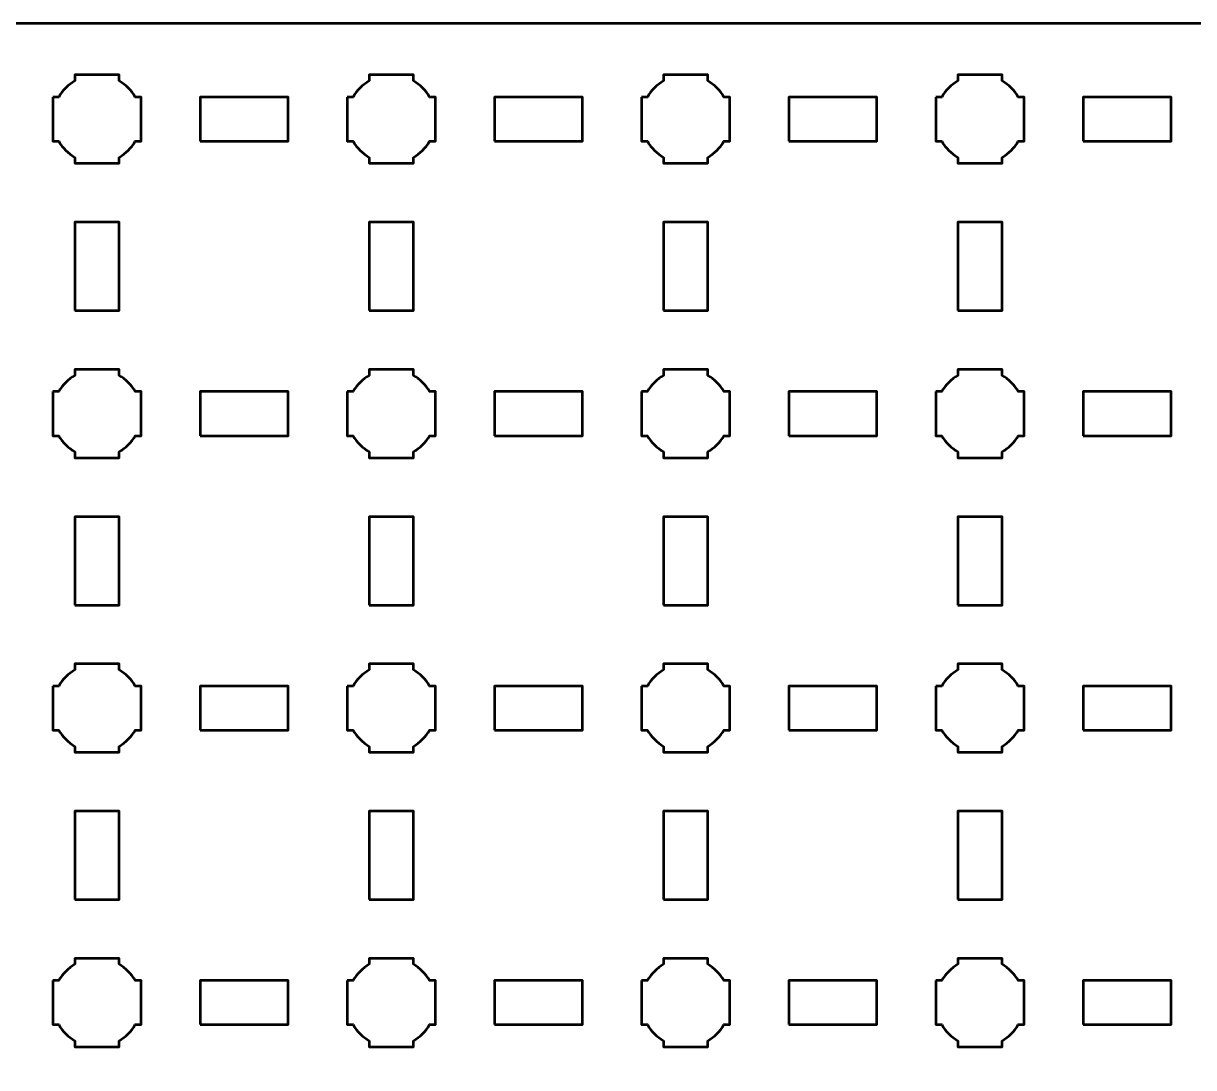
# Model space of a CAD drawing. Header units: centimetres. Extents: x -40.1 to 19.1, y -44.5 to 14.8.
# Drawn here: x 4 to 11.95, y 7.71 to 14.8 of the extents above; entities that cross this region are included whole.
import ezdxf

# ---------------------------------------------------------------- set-up
doc = ezdxf.new("R2010")
doc.units = ezdxf.units.CM
doc.header["$MEASUREMENT"] = 0
doc.layers.add('Layer 1', color=7, linetype='Continuous')

msp = doc.modelspace()

# ---------------------------------------------------------------- linework, layer by layer
at = {"layer": 'Layer 1', "lineweight": 53}
for points in [[(5.2, 14), (5.8, 14), (5.8, 14.3), (5.2, 14.3), (5.2, 14)], [(7.2, 14), (7.8, 14), (7.8, 14.3), (7.2, 14.3), (7.2, 14)], [(9.2, 14), (9.8, 14), (9.8, 14.3), (9.2, 14.3), (9.2, 14)], [(11.2, 14), (11.8, 14), (11.8, 14.3), (11.2, 14.3), (11.2, 14)], [(4.35, 12.85), (4.65, 12.85), (4.65, 13.45), (4.35, 13.45), (4.35, 12.85)], [(6.35, 12.85), (6.65, 12.85), (6.65, 13.45), (6.35, 13.45), (6.35, 12.85)], [(8.35, 12.85), (8.65, 12.85), (8.65, 13.45), (8.35, 13.45), (8.35, 12.85)], [(10.35, 12.85), (10.65, 12.85), (10.65, 13.45), (10.35, 13.45), (10.35, 12.85)], [(5.2, 12), (5.8, 12), (5.8, 12.3), (5.2, 12.3), (5.2, 12)], [(7.2, 12), (7.8, 12), (7.8, 12.3), (7.2, 12.3), (7.2, 12)], [(9.2, 12), (9.8, 12), (9.8, 12.3), (9.2, 12.3), (9.2, 12)], [(11.2, 12), (11.8, 12), (11.8, 12.3), (11.2, 12.3), (11.2, 12)], [(4.35, 10.85), (4.65, 10.85), (4.65, 11.45), (4.35, 11.45), (4.35, 10.85)], [(6.35, 10.85), (6.65, 10.85), (6.65, 11.45), (6.35, 11.45), (6.35, 10.85)], [(8.35, 10.85), (8.65, 10.85), (8.65, 11.45), (8.35, 11.45), (8.35, 10.85)], [(10.35, 10.85), (10.65, 10.85), (10.65, 11.45), (10.35, 11.45), (10.35, 10.85)], [(5.2, 10), (5.8, 10), (5.8, 10.3), (5.2, 10.3), (5.2, 10)], [(7.2, 10), (7.8, 10), (7.8, 10.3), (7.2, 10.3), (7.2, 10)], [(9.2, 10), (9.8, 10), (9.8, 10.3), (9.2, 10.3), (9.2, 10)], [(11.2, 10), (11.8, 10), (11.8, 10.3), (11.2, 10.3), (11.2, 10)], [(4.35, 8.85), (4.65, 8.85), (4.65, 9.45), (4.35, 9.45), (4.35, 8.85)], [(6.35, 8.85), (6.65, 8.85), (6.65, 9.45), (6.35, 9.45), (6.35, 8.85)], [(8.35, 8.85), (8.65, 8.85), (8.65, 9.45), (8.35, 9.45), (8.35, 8.85)], [(10.35, 8.85), (10.65, 8.85), (10.65, 9.45), (10.35, 9.45), (10.35, 8.85)], [(5.2, 8), (5.8, 8), (5.8, 8.3), (5.2, 8.3), (5.2, 8)], [(7.2, 8), (7.8, 8), (7.8, 8.3), (7.2, 8.3), (7.2, 8)], [(9.2, 8), (9.8, 8), (9.8, 8.3), (9.2, 8.3), (9.2, 8)], [(11.2, 8), (11.8, 8), (11.8, 8.3), (11.2, 8.3), (11.2, 8)]]:
    msp.add_lwpolyline(points, close=True, dxfattribs=at)
for points, knots in [([(-40.15, -44), (-40.15, -44), (-40.15, 14.3), (-40.15, 14.3), (-40.15, 14.3), (-40.15, 14.57609), (-39.92609, 14.8), (-39.65, 14.8), (-39.65, 14.8), (-39.65, 14.8), (18.65, 14.8), (18.65, 14.8), (18.65, 14.8), (18.92609, 14.8), (19.15, 14.57609), (19.15, 14.3), (19.15, 14.3), (19.15, 14.3), (19.15, -44), (19.15, -44), (19.15, -44), (19.15, -44.27609), (18.92609, -44.5), (18.65, -44.5), (18.65, -44.5), (18.65, -44.5), (-39.65, -44.5), (-39.65, -44.5), (-39.65, -44.5), (-39.92609, -44.5), (-40.15, -44.27609), (-40.15, -44)], [0, 0, 0, 0, 0.125, 0.125, 0.125, 0.125, 0.25, 0.25, 0.25, 0.25, 0.375, 0.375, 0.375, 0.375, 0.5, 0.5, 0.5, 0.5, 0.625, 0.625, 0.625, 0.625, 0.75, 0.75, 0.75, 0.75, 0.875, 0.875, 0.875, 0.875, 1, 1, 1, 1]), ([(4.2, 14.3), (4.2, 14.3), (4.24015, 14.3), (4.24015, 14.3), (4.24015, 14.3), (4.2665, 14.34553), (4.30447, 14.3835), (4.35, 14.40985), (4.35, 14.40985), (4.35, 14.40985), (4.35, 14.45), (4.35, 14.45), (4.35, 14.45), (4.35, 14.45), (4.5, 14.45), (4.5, 14.45), (4.5, 14.45), (4.5, 14.45), (4.65, 14.45), (4.65, 14.45), (4.65, 14.45), (4.65, 14.45), (4.65, 14.40985), (4.65, 14.40985), (4.65, 14.40985), (4.69553, 14.3835), (4.7335, 14.34553), (4.75985, 14.3), (4.75985, 14.3), (4.75985, 14.3), (4.8, 14.3), (4.8, 14.3), (4.8, 14.3), (4.8, 14.3), (4.8, 14.15), (4.8, 14.15), (4.8, 14.15), (4.8, 14.15), (4.8, 14), (4.8, 14), (4.8, 14), (4.8, 14), (4.75985, 14), (4.75985, 14), (4.75985, 14), (4.7335, 13.95447), (4.69553, 13.9165), (4.65, 13.89015), (4.65, 13.89015), (4.65, 13.89015), (4.65, 13.85), (4.65, 13.85), (4.65, 13.85), (4.65, 13.85), (4.5, 13.85), (4.5, 13.85), (4.5, 13.85), (4.5, 13.85), (4.35, 13.85), (4.35, 13.85), (4.35, 13.85), (4.35, 13.85), (4.35, 13.89015), (4.35, 13.89015), (4.35, 13.89015), (4.30447, 13.9165), (4.2665, 13.95447), (4.24015, 14), (4.24015, 14), (4.24015, 14), (4.2, 14), (4.2, 14), (4.2, 14), (4.2, 14), (4.2, 14.15), (4.2, 14.15), (4.2, 14.15), (4.2, 14.15), (4.2, 14.3), (4.2, 14.3)], [0, 0, 0, 0, 0.05, 0.05, 0.05, 0.05, 0.1, 0.1, 0.1, 0.1, 0.15, 0.15, 0.15, 0.15, 0.2, 0.2, 0.2, 0.2, 0.25, 0.25, 0.25, 0.25, 0.3, 0.3, 0.3, 0.3, 0.35, 0.35, 0.35, 0.35, 0.4, 0.4, 0.4, 0.4, 0.45, 0.45, 0.45, 0.45, 0.5, 0.5, 0.5, 0.5, 0.55, 0.55, 0.55, 0.55, 0.6, 0.6, 0.6, 0.6, 0.65, 0.65, 0.65, 0.65, 0.7, 0.7, 0.7, 0.7, 0.75, 0.75, 0.75, 0.75, 0.8, 0.8, 0.8, 0.8, 0.85, 0.85, 0.85, 0.85, 0.9, 0.9, 0.9, 0.9, 0.95, 0.95, 0.95, 0.95, 1, 1, 1, 1]), ([(6.2, 14.3), (6.2, 14.3), (6.24015, 14.3), (6.24015, 14.3), (6.24015, 14.3), (6.2665, 14.34553), (6.30447, 14.3835), (6.35, 14.40985), (6.35, 14.40985), (6.35, 14.40985), (6.35, 14.45), (6.35, 14.45), (6.35, 14.45), (6.35, 14.45), (6.5, 14.45), (6.5, 14.45), (6.5, 14.45), (6.5, 14.45), (6.65, 14.45), (6.65, 14.45), (6.65, 14.45), (6.65, 14.45), (6.65, 14.40985), (6.65, 14.40985), (6.65, 14.40985), (6.69553, 14.3835), (6.7335, 14.34553), (6.75985, 14.3), (6.75985, 14.3), (6.75985, 14.3), (6.8, 14.3), (6.8, 14.3), (6.8, 14.3), (6.8, 14.3), (6.8, 14.15), (6.8, 14.15), (6.8, 14.15), (6.8, 14.15), (6.8, 14), (6.8, 14), (6.8, 14), (6.8, 14), (6.75985, 14), (6.75985, 14), (6.75985, 14), (6.7335, 13.95447), (6.69553, 13.9165), (6.65, 13.89015), (6.65, 13.89015), (6.65, 13.89015), (6.65, 13.85), (6.65, 13.85), (6.65, 13.85), (6.65, 13.85), (6.5, 13.85), (6.5, 13.85), (6.5, 13.85), (6.5, 13.85), (6.35, 13.85), (6.35, 13.85), (6.35, 13.85), (6.35, 13.85), (6.35, 13.89015), (6.35, 13.89015), (6.35, 13.89015), (6.30447, 13.9165), (6.2665, 13.95447), (6.24015, 14), (6.24015, 14), (6.24015, 14), (6.2, 14), (6.2, 14), (6.2, 14), (6.2, 14), (6.2, 14.15), (6.2, 14.15), (6.2, 14.15), (6.2, 14.15), (6.2, 14.3), (6.2, 14.3)], [0, 0, 0, 0, 0.05, 0.05, 0.05, 0.05, 0.1, 0.1, 0.1, 0.1, 0.15, 0.15, 0.15, 0.15, 0.2, 0.2, 0.2, 0.2, 0.25, 0.25, 0.25, 0.25, 0.3, 0.3, 0.3, 0.3, 0.35, 0.35, 0.35, 0.35, 0.4, 0.4, 0.4, 0.4, 0.45, 0.45, 0.45, 0.45, 0.5, 0.5, 0.5, 0.5, 0.55, 0.55, 0.55, 0.55, 0.6, 0.6, 0.6, 0.6, 0.65, 0.65, 0.65, 0.65, 0.7, 0.7, 0.7, 0.7, 0.75, 0.75, 0.75, 0.75, 0.8, 0.8, 0.8, 0.8, 0.85, 0.85, 0.85, 0.85, 0.9, 0.9, 0.9, 0.9, 0.95, 0.95, 0.95, 0.95, 1, 1, 1, 1]), ([(8.2, 14.3), (8.2, 14.3), (8.24015, 14.3), (8.24015, 14.3), (8.24015, 14.3), (8.2665, 14.34553), (8.30447, 14.3835), (8.35, 14.40985), (8.35, 14.40985), (8.35, 14.40985), (8.35, 14.45), (8.35, 14.45), (8.35, 14.45), (8.35, 14.45), (8.5, 14.45), (8.5, 14.45), (8.5, 14.45), (8.5, 14.45), (8.65, 14.45), (8.65, 14.45), (8.65, 14.45), (8.65, 14.45), (8.65, 14.40985), (8.65, 14.40985), (8.65, 14.40985), (8.69553, 14.3835), (8.7335, 14.34553), (8.75985, 14.3), (8.75985, 14.3), (8.75985, 14.3), (8.8, 14.3), (8.8, 14.3), (8.8, 14.3), (8.8, 14.3), (8.8, 14.15), (8.8, 14.15), (8.8, 14.15), (8.8, 14.15), (8.8, 14), (8.8, 14), (8.8, 14), (8.8, 14), (8.75985, 14), (8.75985, 14), (8.75985, 14), (8.7335, 13.95447), (8.69553, 13.9165), (8.65, 13.89015), (8.65, 13.89015), (8.65, 13.89015), (8.65, 13.85), (8.65, 13.85), (8.65, 13.85), (8.65, 13.85), (8.5, 13.85), (8.5, 13.85), (8.5, 13.85), (8.5, 13.85), (8.35, 13.85), (8.35, 13.85), (8.35, 13.85), (8.35, 13.85), (8.35, 13.89015), (8.35, 13.89015), (8.35, 13.89015), (8.30447, 13.9165), (8.2665, 13.95447), (8.24015, 14), (8.24015, 14), (8.24015, 14), (8.2, 14), (8.2, 14), (8.2, 14), (8.2, 14), (8.2, 14.15), (8.2, 14.15), (8.2, 14.15), (8.2, 14.15), (8.2, 14.3), (8.2, 14.3)], [0, 0, 0, 0, 0.05, 0.05, 0.05, 0.05, 0.1, 0.1, 0.1, 0.1, 0.15, 0.15, 0.15, 0.15, 0.2, 0.2, 0.2, 0.2, 0.25, 0.25, 0.25, 0.25, 0.3, 0.3, 0.3, 0.3, 0.35, 0.35, 0.35, 0.35, 0.4, 0.4, 0.4, 0.4, 0.45, 0.45, 0.45, 0.45, 0.5, 0.5, 0.5, 0.5, 0.55, 0.55, 0.55, 0.55, 0.6, 0.6, 0.6, 0.6, 0.65, 0.65, 0.65, 0.65, 0.7, 0.7, 0.7, 0.7, 0.75, 0.75, 0.75, 0.75, 0.8, 0.8, 0.8, 0.8, 0.85, 0.85, 0.85, 0.85, 0.9, 0.9, 0.9, 0.9, 0.95, 0.95, 0.95, 0.95, 1, 1, 1, 1]), ([(10.2, 14.3), (10.2, 14.3), (10.24015, 14.3), (10.24015, 14.3), (10.24015, 14.3), (10.2665, 14.34553), (10.30447, 14.3835), (10.35, 14.40985), (10.35, 14.40985), (10.35, 14.40985), (10.35, 14.45), (10.35, 14.45), (10.35, 14.45), (10.35, 14.45), (10.5, 14.45), (10.5, 14.45), (10.5, 14.45), (10.5, 14.45), (10.65, 14.45), (10.65, 14.45), (10.65, 14.45), (10.65, 14.45), (10.65, 14.40985), (10.65, 14.40985), (10.65, 14.40985), (10.69553, 14.3835), (10.7335, 14.34553), (10.75985, 14.3), (10.75985, 14.3), (10.75985, 14.3), (10.8, 14.3), (10.8, 14.3), (10.8, 14.3), (10.8, 14.3), (10.8, 14.15), (10.8, 14.15), (10.8, 14.15), (10.8, 14.15), (10.8, 14), (10.8, 14), (10.8, 14), (10.8, 14), (10.75985, 14), (10.75985, 14), (10.75985, 14), (10.7335, 13.95447), (10.69553, 13.9165), (10.65, 13.89015), (10.65, 13.89015), (10.65, 13.89015), (10.65, 13.85), (10.65, 13.85), (10.65, 13.85), (10.65, 13.85), (10.5, 13.85), (10.5, 13.85), (10.5, 13.85), (10.5, 13.85), (10.35, 13.85), (10.35, 13.85), (10.35, 13.85), (10.35, 13.85), (10.35, 13.89015), (10.35, 13.89015), (10.35, 13.89015), (10.30447, 13.9165), (10.2665, 13.95447), (10.24015, 14), (10.24015, 14), (10.24015, 14), (10.2, 14), (10.2, 14), (10.2, 14), (10.2, 14), (10.2, 14.15), (10.2, 14.15), (10.2, 14.15), (10.2, 14.15), (10.2, 14.3), (10.2, 14.3)], [0, 0, 0, 0, 0.05, 0.05, 0.05, 0.05, 0.1, 0.1, 0.1, 0.1, 0.15, 0.15, 0.15, 0.15, 0.2, 0.2, 0.2, 0.2, 0.25, 0.25, 0.25, 0.25, 0.3, 0.3, 0.3, 0.3, 0.35, 0.35, 0.35, 0.35, 0.4, 0.4, 0.4, 0.4, 0.45, 0.45, 0.45, 0.45, 0.5, 0.5, 0.5, 0.5, 0.55, 0.55, 0.55, 0.55, 0.6, 0.6, 0.6, 0.6, 0.65, 0.65, 0.65, 0.65, 0.7, 0.7, 0.7, 0.7, 0.75, 0.75, 0.75, 0.75, 0.8, 0.8, 0.8, 0.8, 0.85, 0.85, 0.85, 0.85, 0.9, 0.9, 0.9, 0.9, 0.95, 0.95, 0.95, 0.95, 1, 1, 1, 1]), ([(4.2, 12.3), (4.2, 12.3), (4.24015, 12.3), (4.24015, 12.3), (4.24015, 12.3), (4.2665, 12.34553), (4.30447, 12.3835), (4.35, 12.40985), (4.35, 12.40985), (4.35, 12.40985), (4.35, 12.45), (4.35, 12.45), (4.35, 12.45), (4.35, 12.45), (4.5, 12.45), (4.5, 12.45), (4.5, 12.45), (4.5, 12.45), (4.65, 12.45), (4.65, 12.45), (4.65, 12.45), (4.65, 12.45), (4.65, 12.40985), (4.65, 12.40985), (4.65, 12.40985), (4.69553, 12.3835), (4.7335, 12.34553), (4.75985, 12.3), (4.75985, 12.3), (4.75985, 12.3), (4.8, 12.3), (4.8, 12.3), (4.8, 12.3), (4.8, 12.3), (4.8, 12.15), (4.8, 12.15), (4.8, 12.15), (4.8, 12.15), (4.8, 12), (4.8, 12), (4.8, 12), (4.8, 12), (4.75985, 12), (4.75985, 12), (4.75985, 12), (4.7335, 11.95447), (4.69553, 11.9165), (4.65, 11.89015), (4.65, 11.89015), (4.65, 11.89015), (4.65, 11.85), (4.65, 11.85), (4.65, 11.85), (4.65, 11.85), (4.5, 11.85), (4.5, 11.85), (4.5, 11.85), (4.5, 11.85), (4.35, 11.85), (4.35, 11.85), (4.35, 11.85), (4.35, 11.85), (4.35, 11.89015), (4.35, 11.89015), (4.35, 11.89015), (4.30447, 11.9165), (4.2665, 11.95447), (4.24015, 12), (4.24015, 12), (4.24015, 12), (4.2, 12), (4.2, 12), (4.2, 12), (4.2, 12), (4.2, 12.15), (4.2, 12.15), (4.2, 12.15), (4.2, 12.15), (4.2, 12.3), (4.2, 12.3)], [0, 0, 0, 0, 0.05, 0.05, 0.05, 0.05, 0.1, 0.1, 0.1, 0.1, 0.15, 0.15, 0.15, 0.15, 0.2, 0.2, 0.2, 0.2, 0.25, 0.25, 0.25, 0.25, 0.3, 0.3, 0.3, 0.3, 0.35, 0.35, 0.35, 0.35, 0.4, 0.4, 0.4, 0.4, 0.45, 0.45, 0.45, 0.45, 0.5, 0.5, 0.5, 0.5, 0.55, 0.55, 0.55, 0.55, 0.6, 0.6, 0.6, 0.6, 0.65, 0.65, 0.65, 0.65, 0.7, 0.7, 0.7, 0.7, 0.75, 0.75, 0.75, 0.75, 0.8, 0.8, 0.8, 0.8, 0.85, 0.85, 0.85, 0.85, 0.9, 0.9, 0.9, 0.9, 0.95, 0.95, 0.95, 0.95, 1, 1, 1, 1]), ([(6.2, 12.3), (6.2, 12.3), (6.24015, 12.3), (6.24015, 12.3), (6.24015, 12.3), (6.2665, 12.34553), (6.30447, 12.3835), (6.35, 12.40985), (6.35, 12.40985), (6.35, 12.40985), (6.35, 12.45), (6.35, 12.45), (6.35, 12.45), (6.35, 12.45), (6.5, 12.45), (6.5, 12.45), (6.5, 12.45), (6.5, 12.45), (6.65, 12.45), (6.65, 12.45), (6.65, 12.45), (6.65, 12.45), (6.65, 12.40985), (6.65, 12.40985), (6.65, 12.40985), (6.69553, 12.3835), (6.7335, 12.34553), (6.75985, 12.3), (6.75985, 12.3), (6.75985, 12.3), (6.8, 12.3), (6.8, 12.3), (6.8, 12.3), (6.8, 12.3), (6.8, 12.15), (6.8, 12.15), (6.8, 12.15), (6.8, 12.15), (6.8, 12), (6.8, 12), (6.8, 12), (6.8, 12), (6.75985, 12), (6.75985, 12), (6.75985, 12), (6.7335, 11.95447), (6.69553, 11.9165), (6.65, 11.89015), (6.65, 11.89015), (6.65, 11.89015), (6.65, 11.85), (6.65, 11.85), (6.65, 11.85), (6.65, 11.85), (6.5, 11.85), (6.5, 11.85), (6.5, 11.85), (6.5, 11.85), (6.35, 11.85), (6.35, 11.85), (6.35, 11.85), (6.35, 11.85), (6.35, 11.89015), (6.35, 11.89015), (6.35, 11.89015), (6.30447, 11.9165), (6.2665, 11.95447), (6.24015, 12), (6.24015, 12), (6.24015, 12), (6.2, 12), (6.2, 12), (6.2, 12), (6.2, 12), (6.2, 12.15), (6.2, 12.15), (6.2, 12.15), (6.2, 12.15), (6.2, 12.3), (6.2, 12.3)], [0, 0, 0, 0, 0.05, 0.05, 0.05, 0.05, 0.1, 0.1, 0.1, 0.1, 0.15, 0.15, 0.15, 0.15, 0.2, 0.2, 0.2, 0.2, 0.25, 0.25, 0.25, 0.25, 0.3, 0.3, 0.3, 0.3, 0.35, 0.35, 0.35, 0.35, 0.4, 0.4, 0.4, 0.4, 0.45, 0.45, 0.45, 0.45, 0.5, 0.5, 0.5, 0.5, 0.55, 0.55, 0.55, 0.55, 0.6, 0.6, 0.6, 0.6, 0.65, 0.65, 0.65, 0.65, 0.7, 0.7, 0.7, 0.7, 0.75, 0.75, 0.75, 0.75, 0.8, 0.8, 0.8, 0.8, 0.85, 0.85, 0.85, 0.85, 0.9, 0.9, 0.9, 0.9, 0.95, 0.95, 0.95, 0.95, 1, 1, 1, 1]), ([(8.2, 12.3), (8.2, 12.3), (8.24015, 12.3), (8.24015, 12.3), (8.24015, 12.3), (8.2665, 12.34553), (8.30447, 12.3835), (8.35, 12.40985), (8.35, 12.40985), (8.35, 12.40985), (8.35, 12.45), (8.35, 12.45), (8.35, 12.45), (8.35, 12.45), (8.5, 12.45), (8.5, 12.45), (8.5, 12.45), (8.5, 12.45), (8.65, 12.45), (8.65, 12.45), (8.65, 12.45), (8.65, 12.45), (8.65, 12.40985), (8.65, 12.40985), (8.65, 12.40985), (8.69553, 12.3835), (8.7335, 12.34553), (8.75985, 12.3), (8.75985, 12.3), (8.75985, 12.3), (8.8, 12.3), (8.8, 12.3), (8.8, 12.3), (8.8, 12.3), (8.8, 12.15), (8.8, 12.15), (8.8, 12.15), (8.8, 12.15), (8.8, 12), (8.8, 12), (8.8, 12), (8.8, 12), (8.75985, 12), (8.75985, 12), (8.75985, 12), (8.7335, 11.95447), (8.69553, 11.9165), (8.65, 11.89015), (8.65, 11.89015), (8.65, 11.89015), (8.65, 11.85), (8.65, 11.85), (8.65, 11.85), (8.65, 11.85), (8.5, 11.85), (8.5, 11.85), (8.5, 11.85), (8.5, 11.85), (8.35, 11.85), (8.35, 11.85), (8.35, 11.85), (8.35, 11.85), (8.35, 11.89015), (8.35, 11.89015), (8.35, 11.89015), (8.30447, 11.9165), (8.2665, 11.95447), (8.24015, 12), (8.24015, 12), (8.24015, 12), (8.2, 12), (8.2, 12), (8.2, 12), (8.2, 12), (8.2, 12.15), (8.2, 12.15), (8.2, 12.15), (8.2, 12.15), (8.2, 12.3), (8.2, 12.3)], [0, 0, 0, 0, 0.05, 0.05, 0.05, 0.05, 0.1, 0.1, 0.1, 0.1, 0.15, 0.15, 0.15, 0.15, 0.2, 0.2, 0.2, 0.2, 0.25, 0.25, 0.25, 0.25, 0.3, 0.3, 0.3, 0.3, 0.35, 0.35, 0.35, 0.35, 0.4, 0.4, 0.4, 0.4, 0.45, 0.45, 0.45, 0.45, 0.5, 0.5, 0.5, 0.5, 0.55, 0.55, 0.55, 0.55, 0.6, 0.6, 0.6, 0.6, 0.65, 0.65, 0.65, 0.65, 0.7, 0.7, 0.7, 0.7, 0.75, 0.75, 0.75, 0.75, 0.8, 0.8, 0.8, 0.8, 0.85, 0.85, 0.85, 0.85, 0.9, 0.9, 0.9, 0.9, 0.95, 0.95, 0.95, 0.95, 1, 1, 1, 1]), ([(10.2, 12.3), (10.2, 12.3), (10.24015, 12.3), (10.24015, 12.3), (10.24015, 12.3), (10.2665, 12.34553), (10.30447, 12.3835), (10.35, 12.40985), (10.35, 12.40985), (10.35, 12.40985), (10.35, 12.45), (10.35, 12.45), (10.35, 12.45), (10.35, 12.45), (10.5, 12.45), (10.5, 12.45), (10.5, 12.45), (10.5, 12.45), (10.65, 12.45), (10.65, 12.45), (10.65, 12.45), (10.65, 12.45), (10.65, 12.40985), (10.65, 12.40985), (10.65, 12.40985), (10.69553, 12.3835), (10.7335, 12.34553), (10.75985, 12.3), (10.75985, 12.3), (10.75985, 12.3), (10.8, 12.3), (10.8, 12.3), (10.8, 12.3), (10.8, 12.3), (10.8, 12.15), (10.8, 12.15), (10.8, 12.15), (10.8, 12.15), (10.8, 12), (10.8, 12), (10.8, 12), (10.8, 12), (10.75985, 12), (10.75985, 12), (10.75985, 12), (10.7335, 11.95447), (10.69553, 11.9165), (10.65, 11.89015), (10.65, 11.89015), (10.65, 11.89015), (10.65, 11.85), (10.65, 11.85), (10.65, 11.85), (10.65, 11.85), (10.5, 11.85), (10.5, 11.85), (10.5, 11.85), (10.5, 11.85), (10.35, 11.85), (10.35, 11.85), (10.35, 11.85), (10.35, 11.85), (10.35, 11.89015), (10.35, 11.89015), (10.35, 11.89015), (10.30447, 11.9165), (10.2665, 11.95447), (10.24015, 12), (10.24015, 12), (10.24015, 12), (10.2, 12), (10.2, 12), (10.2, 12), (10.2, 12), (10.2, 12.15), (10.2, 12.15), (10.2, 12.15), (10.2, 12.15), (10.2, 12.3), (10.2, 12.3)], [0, 0, 0, 0, 0.05, 0.05, 0.05, 0.05, 0.1, 0.1, 0.1, 0.1, 0.15, 0.15, 0.15, 0.15, 0.2, 0.2, 0.2, 0.2, 0.25, 0.25, 0.25, 0.25, 0.3, 0.3, 0.3, 0.3, 0.35, 0.35, 0.35, 0.35, 0.4, 0.4, 0.4, 0.4, 0.45, 0.45, 0.45, 0.45, 0.5, 0.5, 0.5, 0.5, 0.55, 0.55, 0.55, 0.55, 0.6, 0.6, 0.6, 0.6, 0.65, 0.65, 0.65, 0.65, 0.7, 0.7, 0.7, 0.7, 0.75, 0.75, 0.75, 0.75, 0.8, 0.8, 0.8, 0.8, 0.85, 0.85, 0.85, 0.85, 0.9, 0.9, 0.9, 0.9, 0.95, 0.95, 0.95, 0.95, 1, 1, 1, 1]), ([(4.2, 10.3), (4.2, 10.3), (4.24015, 10.3), (4.24015, 10.3), (4.24015, 10.3), (4.2665, 10.34553), (4.30447, 10.3835), (4.35, 10.40985), (4.35, 10.40985), (4.35, 10.40985), (4.35, 10.45), (4.35, 10.45), (4.35, 10.45), (4.35, 10.45), (4.5, 10.45), (4.5, 10.45), (4.5, 10.45), (4.5, 10.45), (4.65, 10.45), (4.65, 10.45), (4.65, 10.45), (4.65, 10.45), (4.65, 10.40985), (4.65, 10.40985), (4.65, 10.40985), (4.69553, 10.3835), (4.7335, 10.34553), (4.75985, 10.3), (4.75985, 10.3), (4.75985, 10.3), (4.8, 10.3), (4.8, 10.3), (4.8, 10.3), (4.8, 10.3), (4.8, 10.15), (4.8, 10.15), (4.8, 10.15), (4.8, 10.15), (4.8, 10), (4.8, 10), (4.8, 10), (4.8, 10), (4.75985, 10), (4.75985, 10), (4.75985, 10), (4.7335, 9.95447), (4.69553, 9.9165), (4.65, 9.89015), (4.65, 9.89015), (4.65, 9.89015), (4.65, 9.85), (4.65, 9.85), (4.65, 9.85), (4.65, 9.85), (4.5, 9.85), (4.5, 9.85), (4.5, 9.85), (4.5, 9.85), (4.35, 9.85), (4.35, 9.85), (4.35, 9.85), (4.35, 9.85), (4.35, 9.89015), (4.35, 9.89015), (4.35, 9.89015), (4.30447, 9.9165), (4.2665, 9.95447), (4.24015, 10), (4.24015, 10), (4.24015, 10), (4.2, 10), (4.2, 10), (4.2, 10), (4.2, 10), (4.2, 10.15), (4.2, 10.15), (4.2, 10.15), (4.2, 10.15), (4.2, 10.3), (4.2, 10.3)], [0, 0, 0, 0, 0.05, 0.05, 0.05, 0.05, 0.1, 0.1, 0.1, 0.1, 0.15, 0.15, 0.15, 0.15, 0.2, 0.2, 0.2, 0.2, 0.25, 0.25, 0.25, 0.25, 0.3, 0.3, 0.3, 0.3, 0.35, 0.35, 0.35, 0.35, 0.4, 0.4, 0.4, 0.4, 0.45, 0.45, 0.45, 0.45, 0.5, 0.5, 0.5, 0.5, 0.55, 0.55, 0.55, 0.55, 0.6, 0.6, 0.6, 0.6, 0.65, 0.65, 0.65, 0.65, 0.7, 0.7, 0.7, 0.7, 0.75, 0.75, 0.75, 0.75, 0.8, 0.8, 0.8, 0.8, 0.85, 0.85, 0.85, 0.85, 0.9, 0.9, 0.9, 0.9, 0.95, 0.95, 0.95, 0.95, 1, 1, 1, 1]), ([(6.2, 10.3), (6.2, 10.3), (6.24015, 10.3), (6.24015, 10.3), (6.24015, 10.3), (6.2665, 10.34553), (6.30447, 10.3835), (6.35, 10.40985), (6.35, 10.40985), (6.35, 10.40985), (6.35, 10.45), (6.35, 10.45), (6.35, 10.45), (6.35, 10.45), (6.5, 10.45), (6.5, 10.45), (6.5, 10.45), (6.5, 10.45), (6.65, 10.45), (6.65, 10.45), (6.65, 10.45), (6.65, 10.45), (6.65, 10.40985), (6.65, 10.40985), (6.65, 10.40985), (6.69553, 10.3835), (6.7335, 10.34553), (6.75985, 10.3), (6.75985, 10.3), (6.75985, 10.3), (6.8, 10.3), (6.8, 10.3), (6.8, 10.3), (6.8, 10.3), (6.8, 10.15), (6.8, 10.15), (6.8, 10.15), (6.8, 10.15), (6.8, 10), (6.8, 10), (6.8, 10), (6.8, 10), (6.75985, 10), (6.75985, 10), (6.75985, 10), (6.7335, 9.95447), (6.69553, 9.9165), (6.65, 9.89015), (6.65, 9.89015), (6.65, 9.89015), (6.65, 9.85), (6.65, 9.85), (6.65, 9.85), (6.65, 9.85), (6.5, 9.85), (6.5, 9.85), (6.5, 9.85), (6.5, 9.85), (6.35, 9.85), (6.35, 9.85), (6.35, 9.85), (6.35, 9.85), (6.35, 9.89015), (6.35, 9.89015), (6.35, 9.89015), (6.30447, 9.9165), (6.2665, 9.95447), (6.24015, 10), (6.24015, 10), (6.24015, 10), (6.2, 10), (6.2, 10), (6.2, 10), (6.2, 10), (6.2, 10.15), (6.2, 10.15), (6.2, 10.15), (6.2, 10.15), (6.2, 10.3), (6.2, 10.3)], [0, 0, 0, 0, 0.05, 0.05, 0.05, 0.05, 0.1, 0.1, 0.1, 0.1, 0.15, 0.15, 0.15, 0.15, 0.2, 0.2, 0.2, 0.2, 0.25, 0.25, 0.25, 0.25, 0.3, 0.3, 0.3, 0.3, 0.35, 0.35, 0.35, 0.35, 0.4, 0.4, 0.4, 0.4, 0.45, 0.45, 0.45, 0.45, 0.5, 0.5, 0.5, 0.5, 0.55, 0.55, 0.55, 0.55, 0.6, 0.6, 0.6, 0.6, 0.65, 0.65, 0.65, 0.65, 0.7, 0.7, 0.7, 0.7, 0.75, 0.75, 0.75, 0.75, 0.8, 0.8, 0.8, 0.8, 0.85, 0.85, 0.85, 0.85, 0.9, 0.9, 0.9, 0.9, 0.95, 0.95, 0.95, 0.95, 1, 1, 1, 1]), ([(8.2, 10.3), (8.2, 10.3), (8.24015, 10.3), (8.24015, 10.3), (8.24015, 10.3), (8.2665, 10.34553), (8.30447, 10.3835), (8.35, 10.40985), (8.35, 10.40985), (8.35, 10.40985), (8.35, 10.45), (8.35, 10.45), (8.35, 10.45), (8.35, 10.45), (8.5, 10.45), (8.5, 10.45), (8.5, 10.45), (8.5, 10.45), (8.65, 10.45), (8.65, 10.45), (8.65, 10.45), (8.65, 10.45), (8.65, 10.40985), (8.65, 10.40985), (8.65, 10.40985), (8.69553, 10.3835), (8.7335, 10.34553), (8.75985, 10.3), (8.75985, 10.3), (8.75985, 10.3), (8.8, 10.3), (8.8, 10.3), (8.8, 10.3), (8.8, 10.3), (8.8, 10.15), (8.8, 10.15), (8.8, 10.15), (8.8, 10.15), (8.8, 10), (8.8, 10), (8.8, 10), (8.8, 10), (8.75985, 10), (8.75985, 10), (8.75985, 10), (8.7335, 9.95447), (8.69553, 9.9165), (8.65, 9.89015), (8.65, 9.89015), (8.65, 9.89015), (8.65, 9.85), (8.65, 9.85), (8.65, 9.85), (8.65, 9.85), (8.5, 9.85), (8.5, 9.85), (8.5, 9.85), (8.5, 9.85), (8.35, 9.85), (8.35, 9.85), (8.35, 9.85), (8.35, 9.85), (8.35, 9.89015), (8.35, 9.89015), (8.35, 9.89015), (8.30447, 9.9165), (8.2665, 9.95447), (8.24015, 10), (8.24015, 10), (8.24015, 10), (8.2, 10), (8.2, 10), (8.2, 10), (8.2, 10), (8.2, 10.15), (8.2, 10.15), (8.2, 10.15), (8.2, 10.15), (8.2, 10.3), (8.2, 10.3)], [0, 0, 0, 0, 0.05, 0.05, 0.05, 0.05, 0.1, 0.1, 0.1, 0.1, 0.15, 0.15, 0.15, 0.15, 0.2, 0.2, 0.2, 0.2, 0.25, 0.25, 0.25, 0.25, 0.3, 0.3, 0.3, 0.3, 0.35, 0.35, 0.35, 0.35, 0.4, 0.4, 0.4, 0.4, 0.45, 0.45, 0.45, 0.45, 0.5, 0.5, 0.5, 0.5, 0.55, 0.55, 0.55, 0.55, 0.6, 0.6, 0.6, 0.6, 0.65, 0.65, 0.65, 0.65, 0.7, 0.7, 0.7, 0.7, 0.75, 0.75, 0.75, 0.75, 0.8, 0.8, 0.8, 0.8, 0.85, 0.85, 0.85, 0.85, 0.9, 0.9, 0.9, 0.9, 0.95, 0.95, 0.95, 0.95, 1, 1, 1, 1]), ([(10.2, 10.3), (10.2, 10.3), (10.24015, 10.3), (10.24015, 10.3), (10.24015, 10.3), (10.2665, 10.34553), (10.30447, 10.3835), (10.35, 10.40985), (10.35, 10.40985), (10.35, 10.40985), (10.35, 10.45), (10.35, 10.45), (10.35, 10.45), (10.35, 10.45), (10.5, 10.45), (10.5, 10.45), (10.5, 10.45), (10.5, 10.45), (10.65, 10.45), (10.65, 10.45), (10.65, 10.45), (10.65, 10.45), (10.65, 10.40985), (10.65, 10.40985), (10.65, 10.40985), (10.69553, 10.3835), (10.7335, 10.34553), (10.75985, 10.3), (10.75985, 10.3), (10.75985, 10.3), (10.8, 10.3), (10.8, 10.3), (10.8, 10.3), (10.8, 10.3), (10.8, 10.15), (10.8, 10.15), (10.8, 10.15), (10.8, 10.15), (10.8, 10), (10.8, 10), (10.8, 10), (10.8, 10), (10.75985, 10), (10.75985, 10), (10.75985, 10), (10.7335, 9.95447), (10.69553, 9.9165), (10.65, 9.89015), (10.65, 9.89015), (10.65, 9.89015), (10.65, 9.85), (10.65, 9.85), (10.65, 9.85), (10.65, 9.85), (10.5, 9.85), (10.5, 9.85), (10.5, 9.85), (10.5, 9.85), (10.35, 9.85), (10.35, 9.85), (10.35, 9.85), (10.35, 9.85), (10.35, 9.89015), (10.35, 9.89015), (10.35, 9.89015), (10.30447, 9.9165), (10.2665, 9.95447), (10.24015, 10), (10.24015, 10), (10.24015, 10), (10.2, 10), (10.2, 10), (10.2, 10), (10.2, 10), (10.2, 10.15), (10.2, 10.15), (10.2, 10.15), (10.2, 10.15), (10.2, 10.3), (10.2, 10.3)], [0, 0, 0, 0, 0.05, 0.05, 0.05, 0.05, 0.1, 0.1, 0.1, 0.1, 0.15, 0.15, 0.15, 0.15, 0.2, 0.2, 0.2, 0.2, 0.25, 0.25, 0.25, 0.25, 0.3, 0.3, 0.3, 0.3, 0.35, 0.35, 0.35, 0.35, 0.4, 0.4, 0.4, 0.4, 0.45, 0.45, 0.45, 0.45, 0.5, 0.5, 0.5, 0.5, 0.55, 0.55, 0.55, 0.55, 0.6, 0.6, 0.6, 0.6, 0.65, 0.65, 0.65, 0.65, 0.7, 0.7, 0.7, 0.7, 0.75, 0.75, 0.75, 0.75, 0.8, 0.8, 0.8, 0.8, 0.85, 0.85, 0.85, 0.85, 0.9, 0.9, 0.9, 0.9, 0.95, 0.95, 0.95, 0.95, 1, 1, 1, 1]), ([(4.2, 8.3), (4.2, 8.3), (4.24015, 8.3), (4.24015, 8.3), (4.24015, 8.3), (4.2665, 8.34553), (4.30447, 8.3835), (4.35, 8.40985), (4.35, 8.40985), (4.35, 8.40985), (4.35, 8.45), (4.35, 8.45), (4.35, 8.45), (4.35, 8.45), (4.5, 8.45), (4.5, 8.45), (4.5, 8.45), (4.5, 8.45), (4.65, 8.45), (4.65, 8.45), (4.65, 8.45), (4.65, 8.45), (4.65, 8.40985), (4.65, 8.40985), (4.65, 8.40985), (4.69553, 8.3835), (4.7335, 8.34553), (4.75985, 8.3), (4.75985, 8.3), (4.75985, 8.3), (4.8, 8.3), (4.8, 8.3), (4.8, 8.3), (4.8, 8.3), (4.8, 8.15), (4.8, 8.15), (4.8, 8.15), (4.8, 8.15), (4.8, 8), (4.8, 8), (4.8, 8), (4.8, 8), (4.75985, 8), (4.75985, 8), (4.75985, 8), (4.7335, 7.95447), (4.69553, 7.9165), (4.65, 7.89015), (4.65, 7.89015), (4.65, 7.89015), (4.65, 7.85), (4.65, 7.85), (4.65, 7.85), (4.65, 7.85), (4.5, 7.85), (4.5, 7.85), (4.5, 7.85), (4.5, 7.85), (4.35, 7.85), (4.35, 7.85), (4.35, 7.85), (4.35, 7.85), (4.35, 7.89015), (4.35, 7.89015), (4.35, 7.89015), (4.30447, 7.9165), (4.2665, 7.95447), (4.24015, 8), (4.24015, 8), (4.24015, 8), (4.2, 8), (4.2, 8), (4.2, 8), (4.2, 8), (4.2, 8.15), (4.2, 8.15), (4.2, 8.15), (4.2, 8.15), (4.2, 8.3), (4.2, 8.3)], [0, 0, 0, 0, 0.05, 0.05, 0.05, 0.05, 0.1, 0.1, 0.1, 0.1, 0.15, 0.15, 0.15, 0.15, 0.2, 0.2, 0.2, 0.2, 0.25, 0.25, 0.25, 0.25, 0.3, 0.3, 0.3, 0.3, 0.35, 0.35, 0.35, 0.35, 0.4, 0.4, 0.4, 0.4, 0.45, 0.45, 0.45, 0.45, 0.5, 0.5, 0.5, 0.5, 0.55, 0.55, 0.55, 0.55, 0.6, 0.6, 0.6, 0.6, 0.65, 0.65, 0.65, 0.65, 0.7, 0.7, 0.7, 0.7, 0.75, 0.75, 0.75, 0.75, 0.8, 0.8, 0.8, 0.8, 0.85, 0.85, 0.85, 0.85, 0.9, 0.9, 0.9, 0.9, 0.95, 0.95, 0.95, 0.95, 1, 1, 1, 1]), ([(6.2, 8.3), (6.2, 8.3), (6.24015, 8.3), (6.24015, 8.3), (6.24015, 8.3), (6.2665, 8.34553), (6.30447, 8.3835), (6.35, 8.40985), (6.35, 8.40985), (6.35, 8.40985), (6.35, 8.45), (6.35, 8.45), (6.35, 8.45), (6.35, 8.45), (6.5, 8.45), (6.5, 8.45), (6.5, 8.45), (6.5, 8.45), (6.65, 8.45), (6.65, 8.45), (6.65, 8.45), (6.65, 8.45), (6.65, 8.40985), (6.65, 8.40985), (6.65, 8.40985), (6.69553, 8.3835), (6.7335, 8.34553), (6.75985, 8.3), (6.75985, 8.3), (6.75985, 8.3), (6.8, 8.3), (6.8, 8.3), (6.8, 8.3), (6.8, 8.3), (6.8, 8.15), (6.8, 8.15), (6.8, 8.15), (6.8, 8.15), (6.8, 8), (6.8, 8), (6.8, 8), (6.8, 8), (6.75985, 8), (6.75985, 8), (6.75985, 8), (6.7335, 7.95447), (6.69553, 7.9165), (6.65, 7.89015), (6.65, 7.89015), (6.65, 7.89015), (6.65, 7.85), (6.65, 7.85), (6.65, 7.85), (6.65, 7.85), (6.5, 7.85), (6.5, 7.85), (6.5, 7.85), (6.5, 7.85), (6.35, 7.85), (6.35, 7.85), (6.35, 7.85), (6.35, 7.85), (6.35, 7.89015), (6.35, 7.89015), (6.35, 7.89015), (6.30447, 7.9165), (6.2665, 7.95447), (6.24015, 8), (6.24015, 8), (6.24015, 8), (6.2, 8), (6.2, 8), (6.2, 8), (6.2, 8), (6.2, 8.15), (6.2, 8.15), (6.2, 8.15), (6.2, 8.15), (6.2, 8.3), (6.2, 8.3)], [0, 0, 0, 0, 0.05, 0.05, 0.05, 0.05, 0.1, 0.1, 0.1, 0.1, 0.15, 0.15, 0.15, 0.15, 0.2, 0.2, 0.2, 0.2, 0.25, 0.25, 0.25, 0.25, 0.3, 0.3, 0.3, 0.3, 0.35, 0.35, 0.35, 0.35, 0.4, 0.4, 0.4, 0.4, 0.45, 0.45, 0.45, 0.45, 0.5, 0.5, 0.5, 0.5, 0.55, 0.55, 0.55, 0.55, 0.6, 0.6, 0.6, 0.6, 0.65, 0.65, 0.65, 0.65, 0.7, 0.7, 0.7, 0.7, 0.75, 0.75, 0.75, 0.75, 0.8, 0.8, 0.8, 0.8, 0.85, 0.85, 0.85, 0.85, 0.9, 0.9, 0.9, 0.9, 0.95, 0.95, 0.95, 0.95, 1, 1, 1, 1]), ([(8.2, 8.3), (8.2, 8.3), (8.24015, 8.3), (8.24015, 8.3), (8.24015, 8.3), (8.2665, 8.34553), (8.30447, 8.3835), (8.35, 8.40985), (8.35, 8.40985), (8.35, 8.40985), (8.35, 8.45), (8.35, 8.45), (8.35, 8.45), (8.35, 8.45), (8.5, 8.45), (8.5, 8.45), (8.5, 8.45), (8.5, 8.45), (8.65, 8.45), (8.65, 8.45), (8.65, 8.45), (8.65, 8.45), (8.65, 8.40985), (8.65, 8.40985), (8.65, 8.40985), (8.69553, 8.3835), (8.7335, 8.34553), (8.75985, 8.3), (8.75985, 8.3), (8.75985, 8.3), (8.8, 8.3), (8.8, 8.3), (8.8, 8.3), (8.8, 8.3), (8.8, 8.15), (8.8, 8.15), (8.8, 8.15), (8.8, 8.15), (8.8, 8), (8.8, 8), (8.8, 8), (8.8, 8), (8.75985, 8), (8.75985, 8), (8.75985, 8), (8.7335, 7.95447), (8.69553, 7.9165), (8.65, 7.89015), (8.65, 7.89015), (8.65, 7.89015), (8.65, 7.85), (8.65, 7.85), (8.65, 7.85), (8.65, 7.85), (8.5, 7.85), (8.5, 7.85), (8.5, 7.85), (8.5, 7.85), (8.35, 7.85), (8.35, 7.85), (8.35, 7.85), (8.35, 7.85), (8.35, 7.89015), (8.35, 7.89015), (8.35, 7.89015), (8.30447, 7.9165), (8.2665, 7.95447), (8.24015, 8), (8.24015, 8), (8.24015, 8), (8.2, 8), (8.2, 8), (8.2, 8), (8.2, 8), (8.2, 8.15), (8.2, 8.15), (8.2, 8.15), (8.2, 8.15), (8.2, 8.3), (8.2, 8.3)], [0, 0, 0, 0, 0.05, 0.05, 0.05, 0.05, 0.1, 0.1, 0.1, 0.1, 0.15, 0.15, 0.15, 0.15, 0.2, 0.2, 0.2, 0.2, 0.25, 0.25, 0.25, 0.25, 0.3, 0.3, 0.3, 0.3, 0.35, 0.35, 0.35, 0.35, 0.4, 0.4, 0.4, 0.4, 0.45, 0.45, 0.45, 0.45, 0.5, 0.5, 0.5, 0.5, 0.55, 0.55, 0.55, 0.55, 0.6, 0.6, 0.6, 0.6, 0.65, 0.65, 0.65, 0.65, 0.7, 0.7, 0.7, 0.7, 0.75, 0.75, 0.75, 0.75, 0.8, 0.8, 0.8, 0.8, 0.85, 0.85, 0.85, 0.85, 0.9, 0.9, 0.9, 0.9, 0.95, 0.95, 0.95, 0.95, 1, 1, 1, 1]), ([(10.2, 8.3), (10.2, 8.3), (10.24015, 8.3), (10.24015, 8.3), (10.24015, 8.3), (10.2665, 8.34553), (10.30447, 8.3835), (10.35, 8.40985), (10.35, 8.40985), (10.35, 8.40985), (10.35, 8.45), (10.35, 8.45), (10.35, 8.45), (10.35, 8.45), (10.5, 8.45), (10.5, 8.45), (10.5, 8.45), (10.5, 8.45), (10.65, 8.45), (10.65, 8.45), (10.65, 8.45), (10.65, 8.45), (10.65, 8.40985), (10.65, 8.40985), (10.65, 8.40985), (10.69553, 8.3835), (10.7335, 8.34553), (10.75985, 8.3), (10.75985, 8.3), (10.75985, 8.3), (10.8, 8.3), (10.8, 8.3), (10.8, 8.3), (10.8, 8.3), (10.8, 8.15), (10.8, 8.15), (10.8, 8.15), (10.8, 8.15), (10.8, 8), (10.8, 8), (10.8, 8), (10.8, 8), (10.75985, 8), (10.75985, 8), (10.75985, 8), (10.7335, 7.95447), (10.69553, 7.9165), (10.65, 7.89015), (10.65, 7.89015), (10.65, 7.89015), (10.65, 7.85), (10.65, 7.85), (10.65, 7.85), (10.65, 7.85), (10.5, 7.85), (10.5, 7.85), (10.5, 7.85), (10.5, 7.85), (10.35, 7.85), (10.35, 7.85), (10.35, 7.85), (10.35, 7.85), (10.35, 7.89015), (10.35, 7.89015), (10.35, 7.89015), (10.30447, 7.9165), (10.2665, 7.95447), (10.24015, 8), (10.24015, 8), (10.24015, 8), (10.2, 8), (10.2, 8), (10.2, 8), (10.2, 8), (10.2, 8.15), (10.2, 8.15), (10.2, 8.15), (10.2, 8.15), (10.2, 8.3), (10.2, 8.3)], [0, 0, 0, 0, 0.05, 0.05, 0.05, 0.05, 0.1, 0.1, 0.1, 0.1, 0.15, 0.15, 0.15, 0.15, 0.2, 0.2, 0.2, 0.2, 0.25, 0.25, 0.25, 0.25, 0.3, 0.3, 0.3, 0.3, 0.35, 0.35, 0.35, 0.35, 0.4, 0.4, 0.4, 0.4, 0.45, 0.45, 0.45, 0.45, 0.5, 0.5, 0.5, 0.5, 0.55, 0.55, 0.55, 0.55, 0.6, 0.6, 0.6, 0.6, 0.65, 0.65, 0.65, 0.65, 0.7, 0.7, 0.7, 0.7, 0.75, 0.75, 0.75, 0.75, 0.8, 0.8, 0.8, 0.8, 0.85, 0.85, 0.85, 0.85, 0.9, 0.9, 0.9, 0.9, 0.95, 0.95, 0.95, 0.95, 1, 1, 1, 1])]:
    msp.add_open_spline(points, degree=3, knots=knots, dxfattribs=at)

doc.saveas('drawing.dxf')
